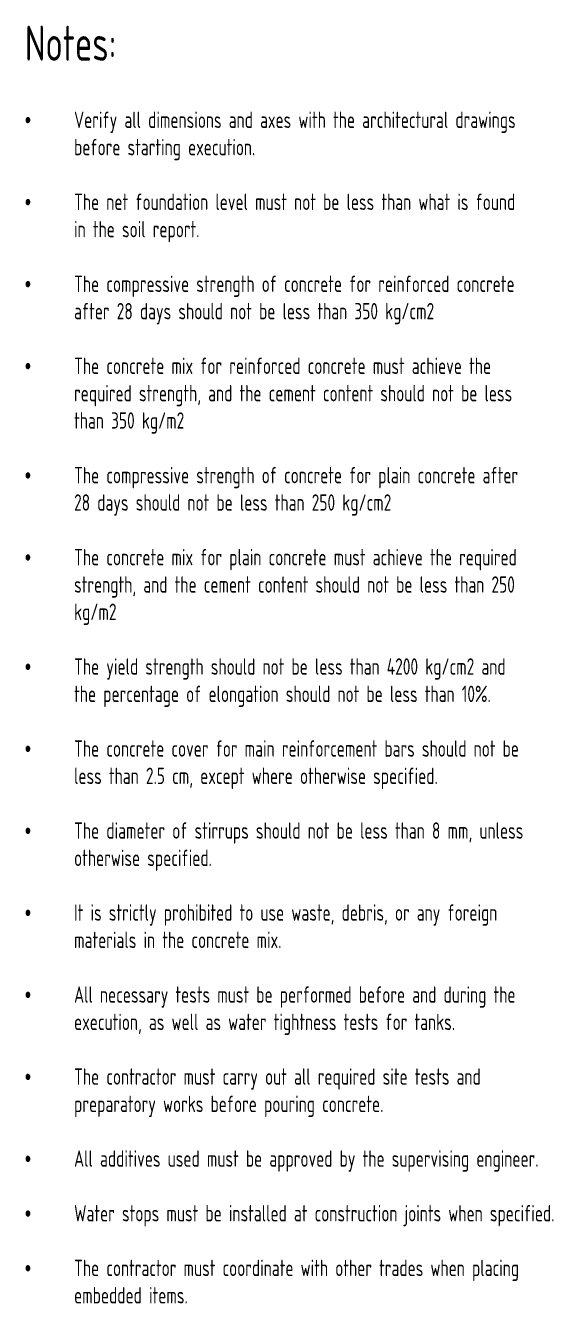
# Model space of a CAD drawing. Header units: metres. Extents: x 64 to 364, y 186 to 335.
# Drawn here: x 64.19 to 75.46, y 256.06 to 283.33 of the extents above; entities that cross this region are included whole.
import ezdxf

# ---------------------------------------------------------------- set-up
doc = ezdxf.new("R2010")
doc.units = ezdxf.units.M
doc.header["$MEASUREMENT"] = 0
doc.layers.add('TEXT', color=3, linetype='Continuous')
doc.styles.add('YQ_DIM', font='SUPEROS.SHX', dxfattribs={"width": 0.8, "bigfont": 'HZDX.SHX'})

msp = doc.modelspace()

# ---------------------------------------------------------------- texts
at = {"layer": 'TEXT', "lineweight": 9, "insert": (64.1802, 283.3275), "char_height": 0.35, "width": 10.763652, "attachment_point": 1, "style": 'YQ_DIM'}
msp.add_mtext('{\\H2.14286x;Notes:\\P}\\P\\pi-1.05,l1.05,t1.05;{\\fSymbol|b0|i0|c2|p18;·^I}Verify all dimensions and axes with the architectural drawings before starting execution.\\P\\pi0,l0,tz;\\P\\pi-1.05,l1.05,t1.05;{\\fSymbol|b0|i0|c2|p18;·^I}The net foundation level must not be less than what is found in the soil report.\\P\\pi0,l0,tz;\\P\\pi-1.05,l1.05,t1.05;{\\fSymbol|b0|i0|c2|p18;·^I}The compressive strength of concrete for reinforced concrete after 28 days should not be less than 350 kg/cm2\\P\\pi0,l0,tz;\\P\\pi-1.05,l1.05,t1.05;{\\fSymbol|b0|i0|c2|p18;·^I}The concrete mix for reinforced concrete must achieve the required strength, and the cement content should not be less than 350 kg/m2\\P\\pi0,l0,tz;\\P\\pi-1.05,l1.05,t1.05;{\\fSymbol|b0|i0|c2|p18;·^I}The compressive strength of concrete for plain concrete after 28 days should not be less than 250 kg/cm2\\P\\pi0,l0,tz;\\P\\pi-1.05,l1.05,t1.05;{\\fSymbol|b0|i0|c2|p18;·^I}The concrete mix for plain concrete must achieve the required strength, and the cement content should not be less than 250 kg/m2\\P\\pi0,l0,tz;\\P\\pi-1.05,l1.05,t1.05;{\\fSymbol|b0|i0|c2|p18;·^I}The yield strength should not be less than 4200 kg/cm2 and the percentage of elongation should not be less than 10%.\\P\\pi0,l0,tz;\\P\\pi-1.05,l1.05,t1.05;{\\fSymbol|b0|i0|c2|p18;·^I}The concrete cover for main reinforcement bars should not be less than 2.5 cm, except where otherwise specified.\\P\\pi0,l0,tz;\\P\\pi-1.05,l1.05,t1.05;{\\fSymbol|b0|i0|c2|p18;·^I}The diameter of stirrups should not be less than 8 mm, unless otherwise specified.\\P\\pi0,l0,tz;\\P\\pi-1.05,l1.05,t1.05;{\\fSymbol|b0|i0|c2|p18;·^I}It is strictly prohibited to use waste, debris, or any foreign materials in the concrete mix.\\P\\pi0,l0,tz;\\P\\pi-1.05,l1.05,t1.05;{\\fSymbol|b0|i0|c2|p18;·^I}All necessary tests must be performed before and during the execution, as well as water tightness tests for tanks.\\P\\pi0,l0,tz;\\P\\pi-1.05,l1.05,t1.05;{\\fSymbol|b0|i0|c2|p18;·^I}The contractor must carry out all required site tests and preparatory works before pouring concrete.\\P\\pi0,l0,tz;\\P\\pi-1.05,l1.05,t1.05;{\\fSymbol|b0|i0|c2|p18;·^I}All additives used must be approved by the supervising engineer.\\P\\pi0,l0,tz;\\P\\pi-1.05,l1.05,t1.05;{\\fSymbol|b0|i0|c2|p18;·^I}Water stops must be installed at construction joints when specified.\\P\\pi0,l0,tz;\\P\\pi-1.05,l1.05,t1.05;{\\fSymbol|b0|i0|c2|p18;·^I}The contractor must coordinate with other trades when placing embedded items.', dxfattribs=at)

doc.saveas('drawing.dxf')
